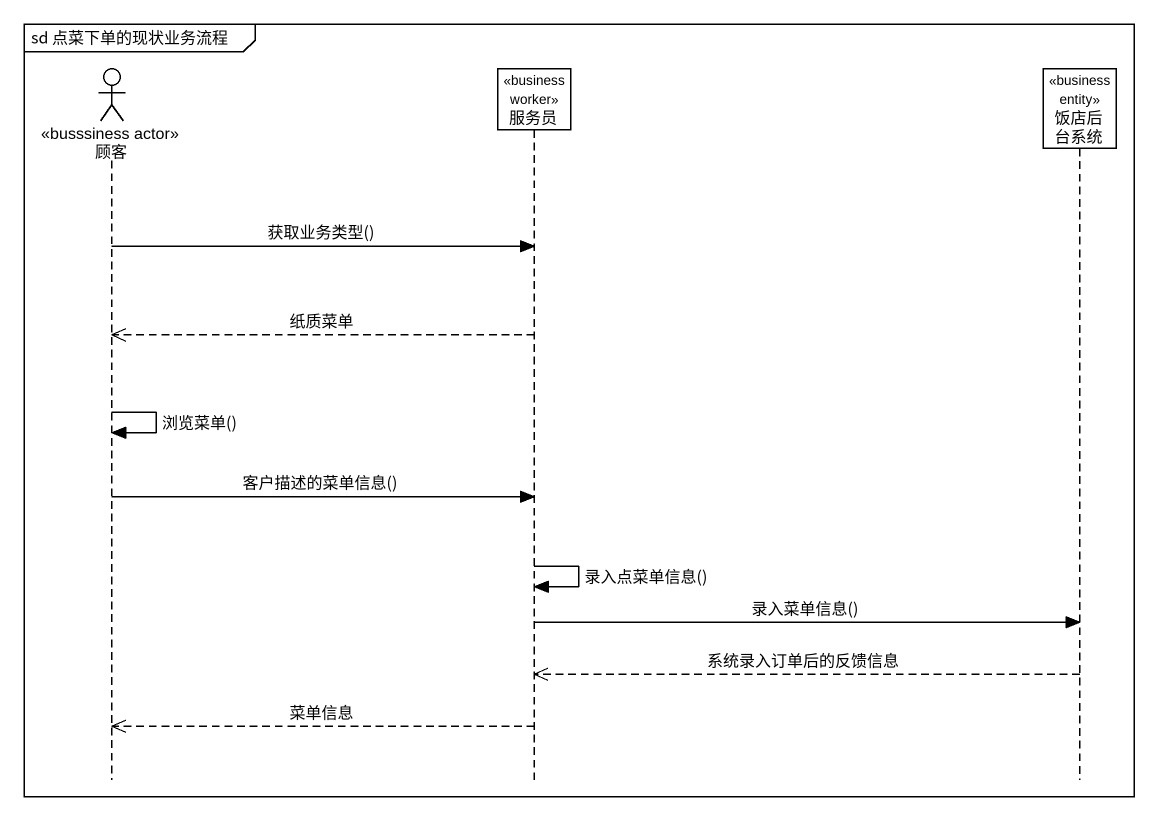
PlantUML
@startuml
mainframe sd 点菜下单的现状业务流程
hide footbox
actor 顾客 <<busssiness actor>>
participant 服务员 <<business worker>>
participant 饭店后台系统 <<business entity>>

顾客 -> 服务员 : 获取业务类型()
服务员 -->> 顾客 : 纸质菜单
顾客 -> 顾客 : 浏览菜单()
顾客 -> 服务员 : 客户描述的菜单信息()
服务员 -> 服务员 : 录入点菜单信息()
服务员 -> 饭店后台系统 : 录入菜单信息()
饭店后台系统 -->> 服务员 : 系统录入订单后的反馈信息
服务员 -->> 顾客 : 菜单信息
@enduml
